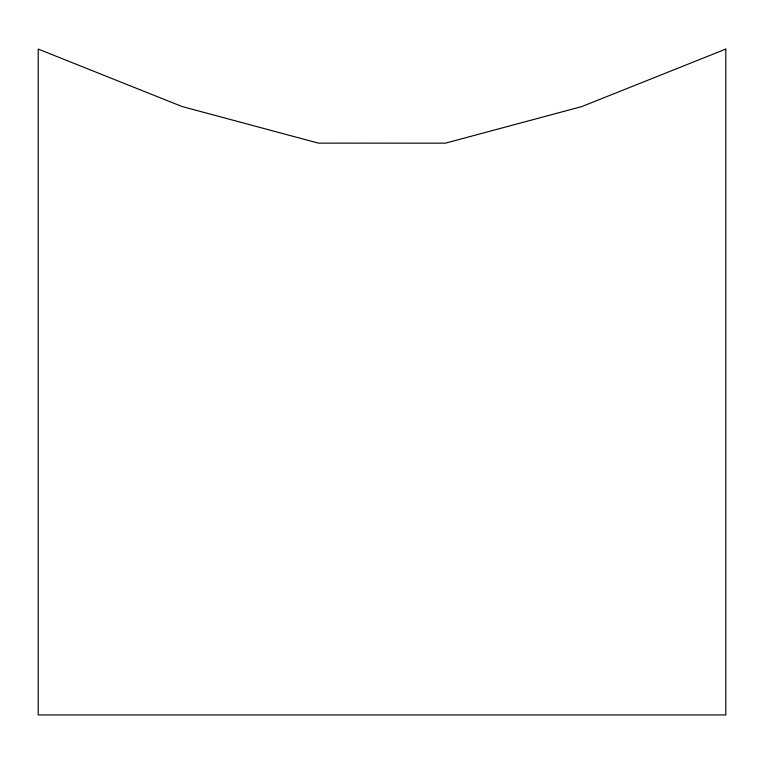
<?xml version="1.0" encoding="UTF-8"?>
<svg xmlns="http://www.w3.org/2000/svg" width="764" height="764" viewBox="0 0 764 764"><rect width="100%" height="100%" fill="white"/><g stroke="black" fill="none" stroke-linecap="round" stroke-linejoin="round"><path stroke-width="1.15" d="M725.8 49.068L581.834 106.568L445.412 143.164L318.454 143.135L182.109 106.549L38.2 49.068L38.2 714.932L725.8 714.932L725.8 49.068"/></g></svg>
